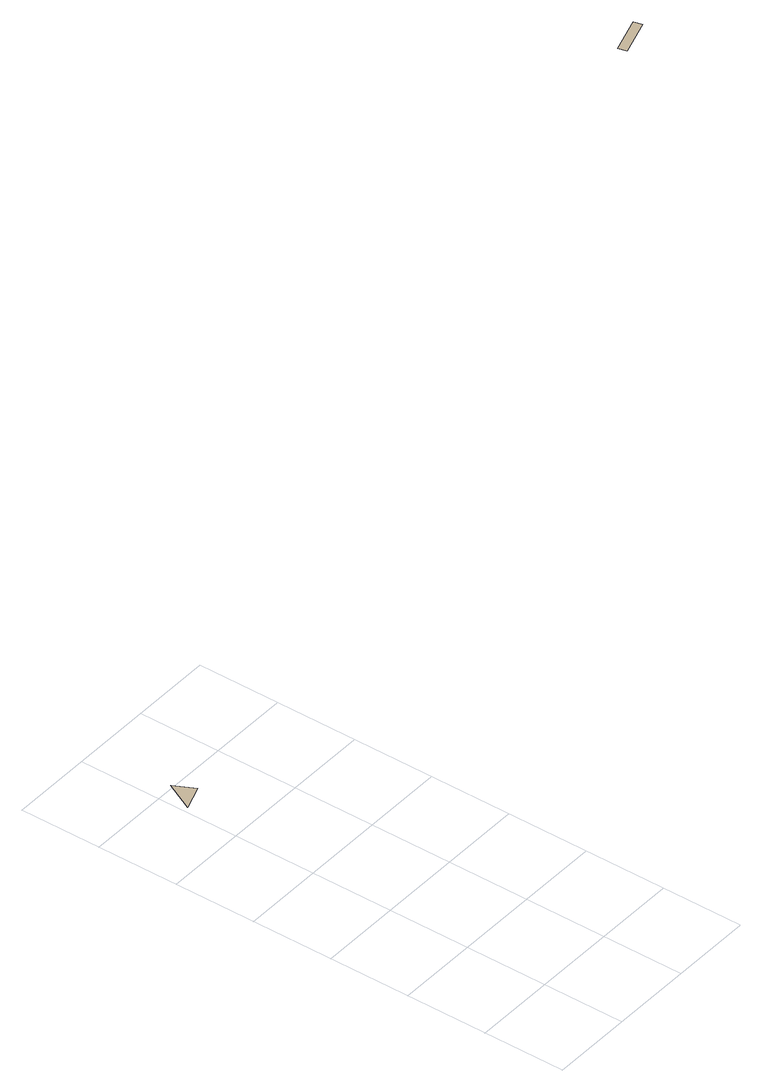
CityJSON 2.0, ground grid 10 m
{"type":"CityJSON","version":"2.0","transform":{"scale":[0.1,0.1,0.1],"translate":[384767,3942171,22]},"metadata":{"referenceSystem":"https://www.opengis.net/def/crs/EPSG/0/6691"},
"CityObjects":{
"building1":{"type":"Building","children":["building1-1","building1-2","building1-3"]},
"building1-1":{"type":"BuildingInstallation","parents":["building1"],"geometry":[{"type":"MultiSurface","lod":"2","boundaries":[[[0,1,2]]]}]},
"building1-2":{"type":"BuildingInstallation","parents":["building1"],"geometry":[{"type":"MultiSurface","lod":"3","boundaries":[[[3,4,5,6]]]}]},
"building1-3":{"type":"BuildingInstallation","parents":["building1"],"geometry":[{"type":"MultiSurface","lod":"2","boundaries":[[[3,4,5,6]]]}]}
},
"vertices":[
[39,479,3],[26,504,3],[8,468,3],
[189,18,1138],[145,4,1138],[142,14,1138],[186,28,1138]
]}
